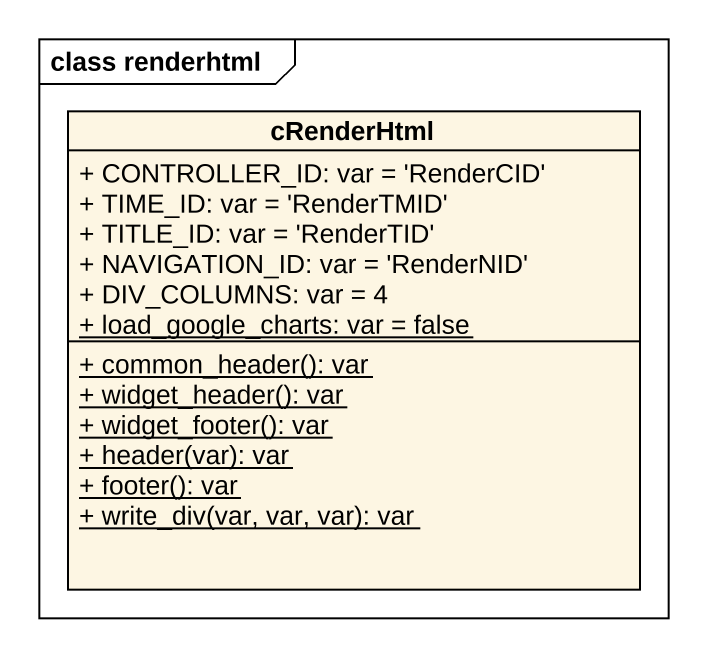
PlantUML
@startuml
mainframe class renderhtml
hide circle
hide empty members
skinparam classAttributeIconSize 0
class cRenderHtml {
  + CONTROLLER_ID: var = 'RenderCID'
  + TIME_ID: var = 'RenderTMID'
  + TITLE_ID: var = 'RenderTID'
  + NAVIGATION_ID: var = 'RenderNID'
  + DIV_COLUMNS: var = 4
  {static} + load_google_charts: var = false
  {static} + common_header(): var
  {static} + widget_header(): var
  {static} + widget_footer(): var
  {static} + header(var): var
  {static} + footer(): var
  {static} + write_div(var, var, var): var
}
@enduml
